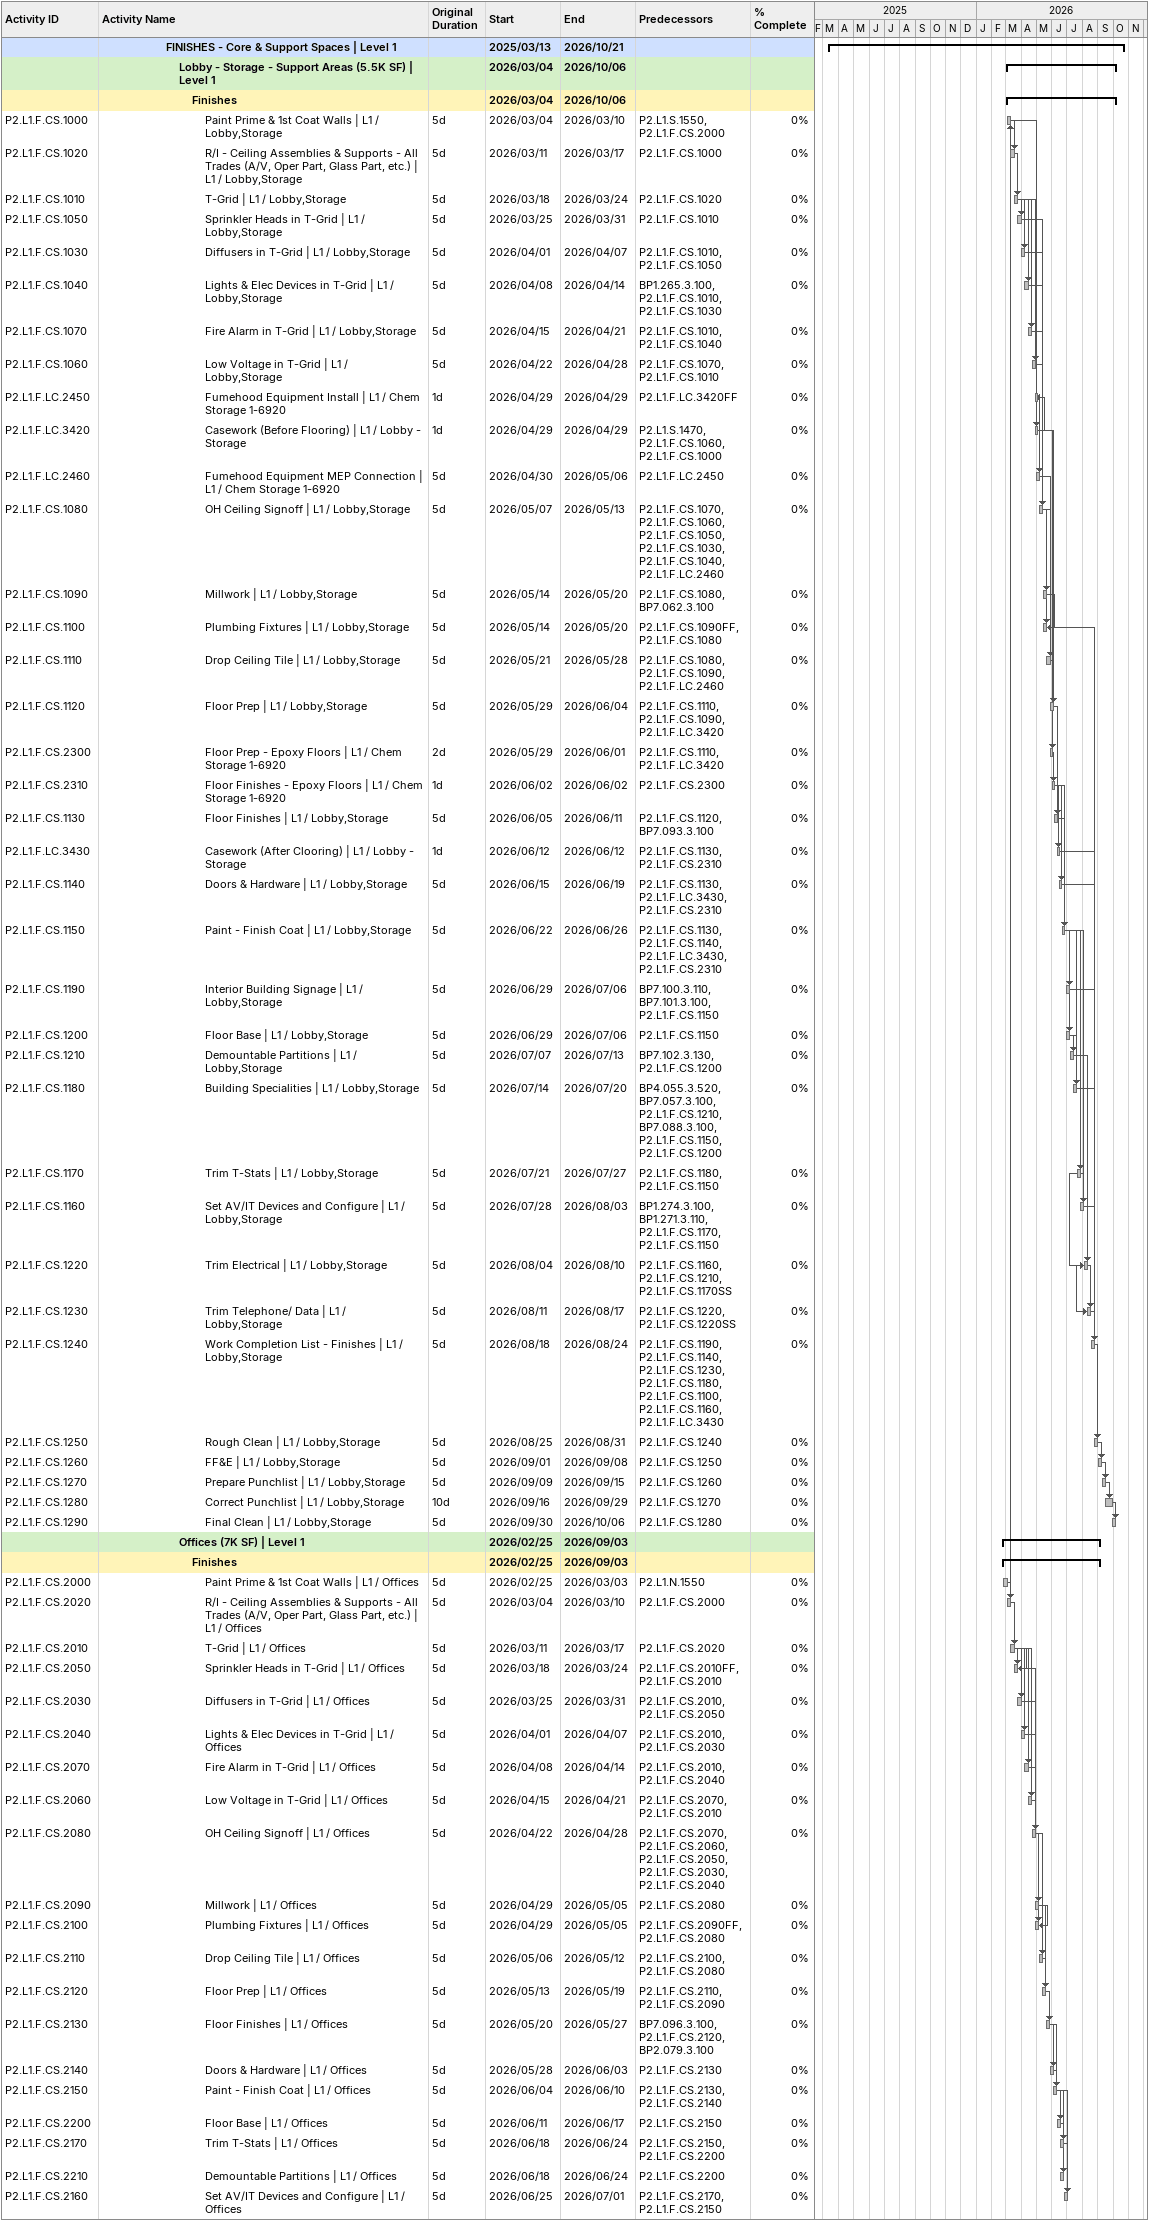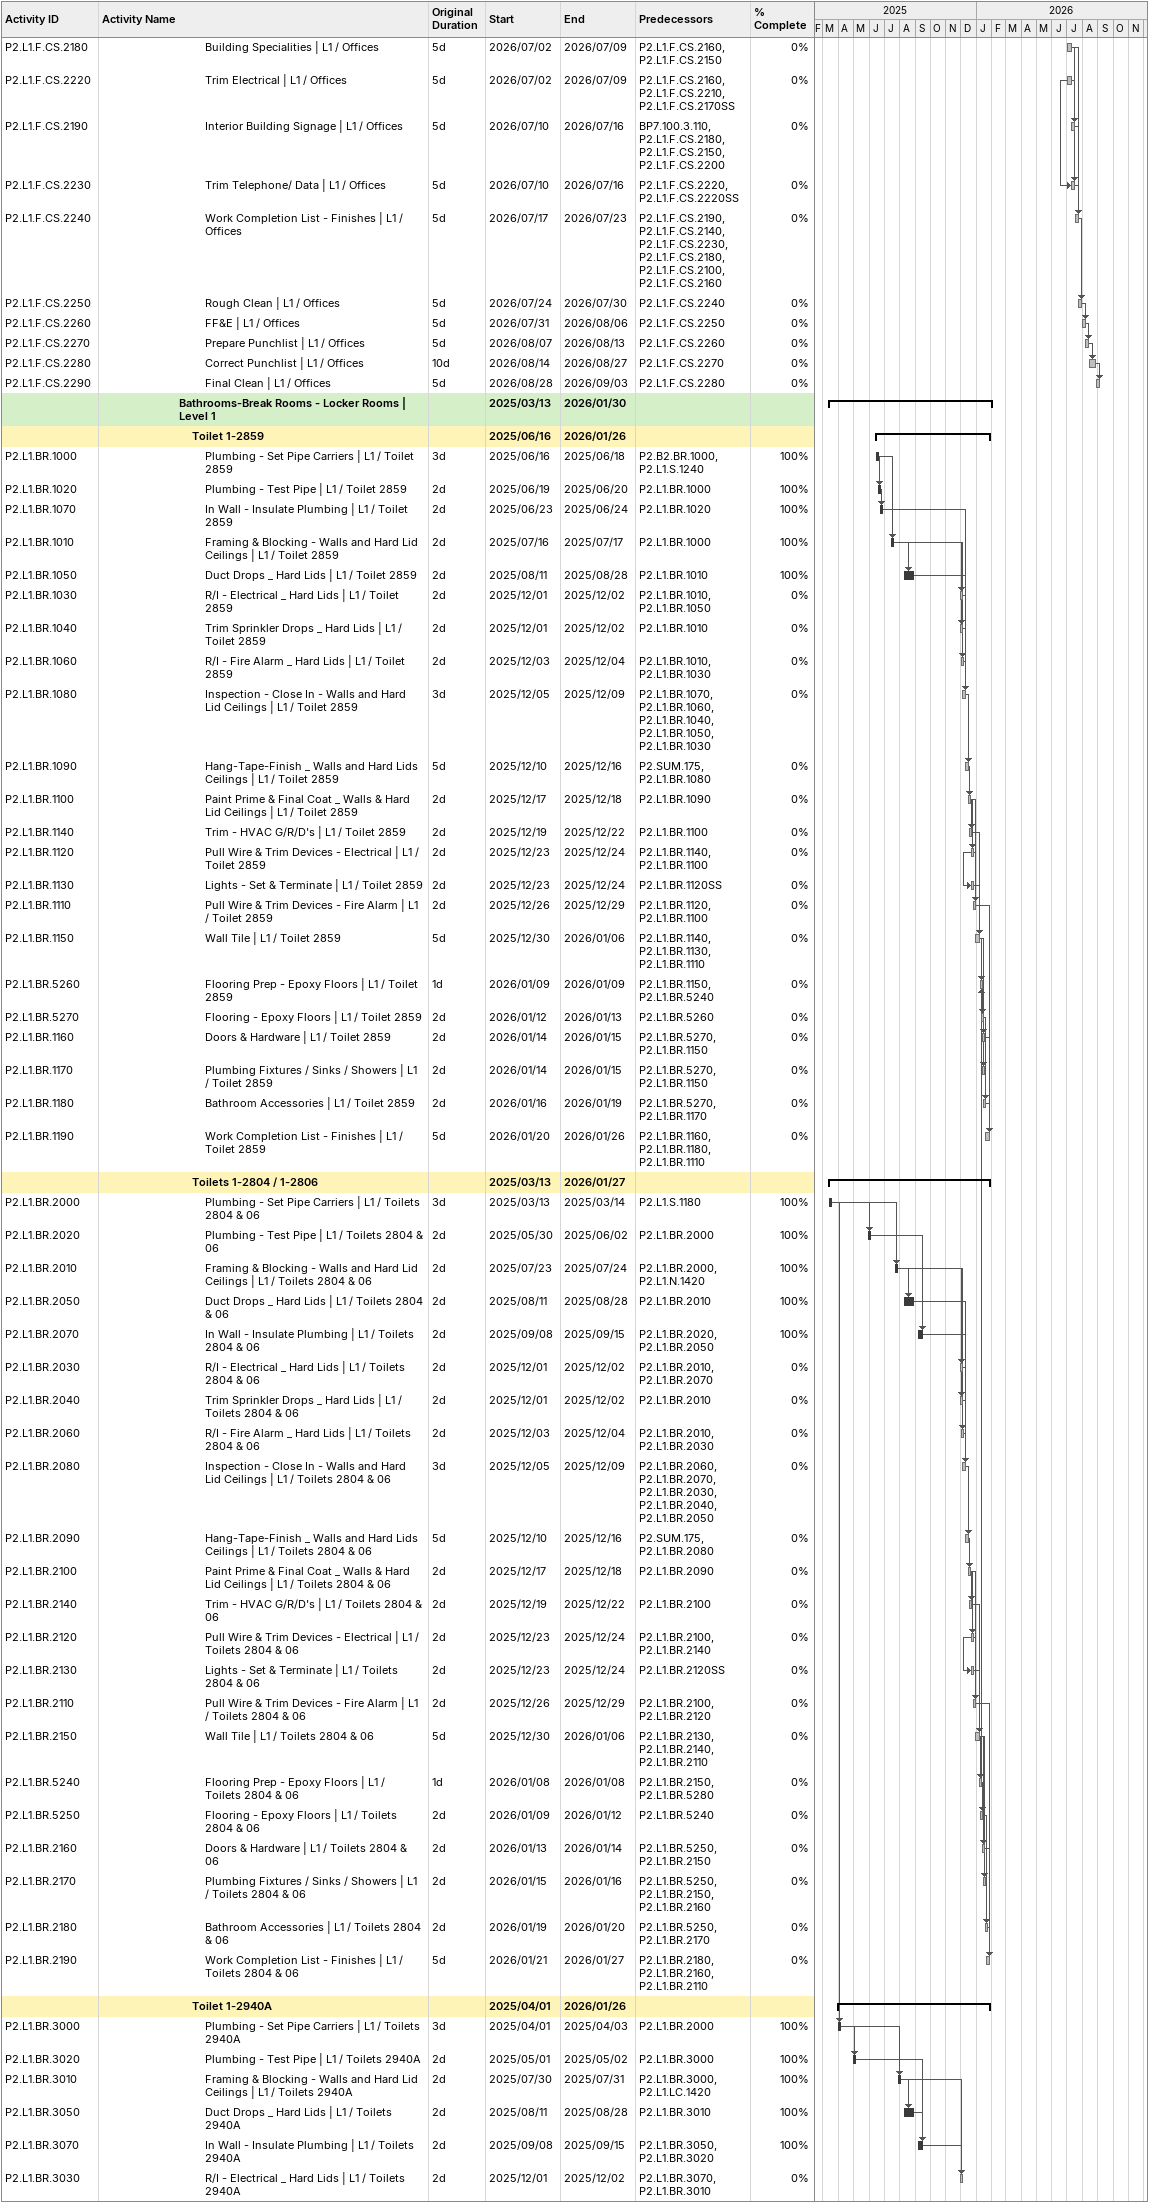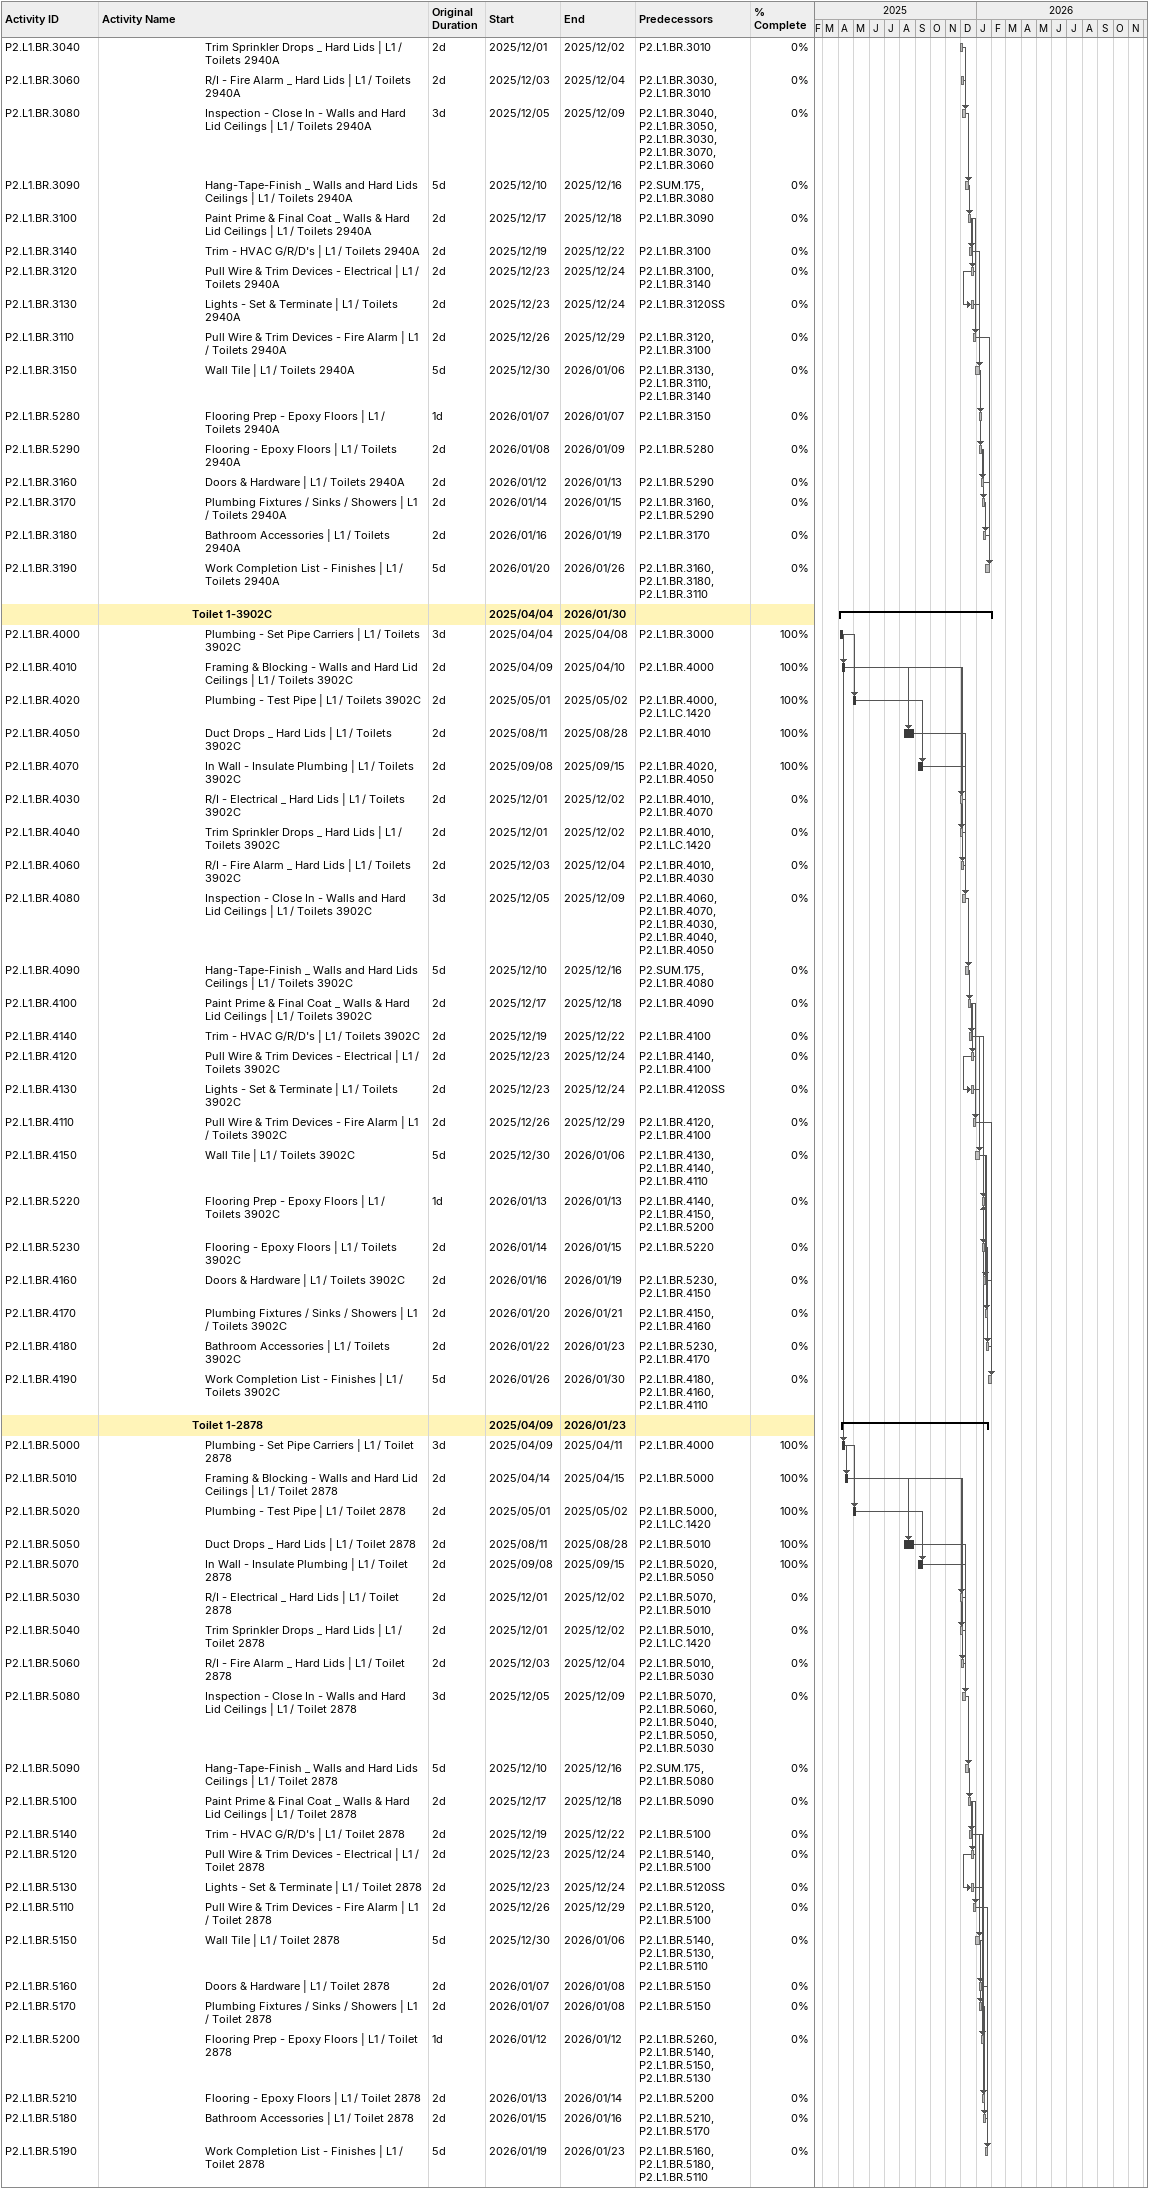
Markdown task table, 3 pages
| ID | Level | Task | Original duration | Start | Finish | Predecessors | % complete |
|---|---|---|---|---|---|---|---|
|  | 6 | **FINISHES - Core & Support Spaces \| Level 1** |  | 2025-03-13 | 2026-10-21 |  |  |
|  | 7 | **Lobby - Storage - Support Areas (5.5K SF) \| Level 1** |  | 2026-03-04 | 2026-10-06 |  |  |
|  | 8 | **Finishes** |  | 2026-03-04 | 2026-10-06 |  |  |
| P2.L1.F.CS.1000 | 9 | Paint Prime & 1st Coat Walls \| L1 / Lobby,Storage | 5d | 2026-03-04 | 2026-03-10 | P2.L1.S.1550, P2.L1.F.CS.2000 | 0 |
| P2.L1.F.CS.1020 | 9 | R/I - Ceiling Assemblies & Supports - All Trades (A/V, Oper Part, Glass Part, etc.) \| L1 / Lobby,Storage | 5d | 2026-03-11 | 2026-03-17 | P2.L1.F.CS.1000 | 0 |
| P2.L1.F.CS.1010 | 9 | T-Grid \| L1 / Lobby,Storage | 5d | 2026-03-18 | 2026-03-24 | P2.L1.F.CS.1020 | 0 |
| P2.L1.F.CS.1050 | 9 | Sprinkler Heads in T-Grid \| L1 / Lobby,Storage | 5d | 2026-03-25 | 2026-03-31 | P2.L1.F.CS.1010 | 0 |
| P2.L1.F.CS.1030 | 9 | Diffusers in T-Grid \| L1 / Lobby,Storage | 5d | 2026-04-01 | 2026-04-07 | P2.L1.F.CS.1010, P2.L1.F.CS.1050 | 0 |
| P2.L1.F.CS.1040 | 9 | Lights & Elec Devices in T-Grid \| L1 / Lobby,Storage | 5d | 2026-04-08 | 2026-04-14 | BP1.265.3.100, P2.L1.F.CS.1010, P2.L1.F.CS.1030 | 0 |
| P2.L1.F.CS.1070 | 9 | Fire Alarm in T-Grid \| L1 / Lobby,Storage | 5d | 2026-04-15 | 2026-04-21 | P2.L1.F.CS.1010, P2.L1.F.CS.1040 | 0 |
| P2.L1.F.CS.1060 | 9 | Low Voltage in T-Grid \| L1 / Lobby,Storage | 5d | 2026-04-22 | 2026-04-28 | P2.L1.F.CS.1070, P2.L1.F.CS.1010 | 0 |
| P2.L1.F.LC.2450 | 9 | Fumehood Equipment Install \| L1 / Chem Storage 1-6920 | 1d | 2026-04-29 | 2026-04-29 | P2.L1.F.LC.3420FF | 0 |
| P2.L1.F.LC.3420 | 9 | Casework (Before Flooring) \| L1 / Lobby - Storage | 1d | 2026-04-29 | 2026-04-29 | P2.L1.S.1470, P2.L1.F.CS.1060, P2.L1.F.CS.1000 | 0 |
| P2.L1.F.LC.2460 | 9 | Fumehood Equipment MEP Connection \| L1 / Chem Storage 1-6920 | 5d | 2026-04-30 | 2026-05-06 | P2.L1.F.LC.2450 | 0 |
| P2.L1.F.CS.1080 | 9 | OH Ceiling Signoff \| L1 / Lobby,Storage | 5d | 2026-05-07 | 2026-05-13 | P2.L1.F.CS.1070, P2.L1.F.CS.1060, P2.L1.F.CS.1050, P2.L1.F.CS.1030, P2.L1.F.CS.1040, P2.L1.F.LC.2460 | 0 |
| P2.L1.F.CS.1090 | 9 | Millwork \| L1 / Lobby,Storage | 5d | 2026-05-14 | 2026-05-20 | P2.L1.F.CS.1080, BP7.062.3.100 | 0 |
| P2.L1.F.CS.1100 | 9 | Plumbing Fixtures \| L1 / Lobby,Storage | 5d | 2026-05-14 | 2026-05-20 | P2.L1.F.CS.1090FF, P2.L1.F.CS.1080 | 0 |
| P2.L1.F.CS.1110 | 9 | Drop Ceiling Tile \| L1 / Lobby,Storage | 5d | 2026-05-21 | 2026-05-28 | P2.L1.F.CS.1080, P2.L1.F.CS.1090, P2.L1.F.LC.2460 | 0 |
| P2.L1.F.CS.1120 | 9 | Floor Prep \| L1 / Lobby,Storage | 5d | 2026-05-29 | 2026-06-04 | P2.L1.F.CS.1110, P2.L1.F.CS.1090, P2.L1.F.LC.3420 | 0 |
| P2.L1.F.CS.2300 | 9 | Floor Prep - Epoxy Floors \| L1 / Chem Storage 1-6920 | 2d | 2026-05-29 | 2026-06-01 | P2.L1.F.CS.1110, P2.L1.F.LC.3420 | 0 |
| P2.L1.F.CS.2310 | 9 | Floor Finishes - Epoxy Floors \| L1 / Chem Storage 1-6920 | 1d | 2026-06-02 | 2026-06-02 | P2.L1.F.CS.2300 | 0 |
| P2.L1.F.CS.1130 | 9 | Floor Finishes \| L1 / Lobby,Storage | 5d | 2026-06-05 | 2026-06-11 | P2.L1.F.CS.1120, BP7.093.3.100 | 0 |
| P2.L1.F.LC.3430 | 9 | Casework (After Clooring) \| L1 / Lobby - Storage | 1d | 2026-06-12 | 2026-06-12 | P2.L1.F.CS.1130, P2.L1.F.CS.2310 | 0 |
| P2.L1.F.CS.1140 | 9 | Doors & Hardware \| L1 / Lobby,Storage | 5d | 2026-06-15 | 2026-06-19 | P2.L1.F.CS.1130, P2.L1.F.LC.3430, P2.L1.F.CS.2310 | 0 |
| P2.L1.F.CS.1150 | 9 | Paint - Finish Coat \| L1 / Lobby,Storage | 5d | 2026-06-22 | 2026-06-26 | P2.L1.F.CS.1130, P2.L1.F.CS.1140, P2.L1.F.LC.3430, P2.L1.F.CS.2310 | 0 |
| P2.L1.F.CS.1190 | 9 | Interior Building Signage \| L1 / Lobby,Storage | 5d | 2026-06-29 | 2026-07-06 | BP7.100.3.110, BP7.101.3.100, P2.L1.F.CS.1150 | 0 |
| P2.L1.F.CS.1200 | 9 | Floor Base \| L1 / Lobby,Storage | 5d | 2026-06-29 | 2026-07-06 | P2.L1.F.CS.1150 | 0 |
| P2.L1.F.CS.1210 | 9 | Demountable Partitions \| L1 / Lobby,Storage | 5d | 2026-07-07 | 2026-07-13 | BP7.102.3.130, P2.L1.F.CS.1200 | 0 |
| P2.L1.F.CS.1180 | 9 | Building Specialities \| L1 / Lobby,Storage | 5d | 2026-07-14 | 2026-07-20 | BP4.055.3.520, BP7.057.3.100, P2.L1.F.CS.1210, BP7.088.3.100, P2.L1.F.CS.1150, P2.L1.F.CS.1200 | 0 |
| P2.L1.F.CS.1170 | 9 | Trim T-Stats \| L1 / Lobby,Storage | 5d | 2026-07-21 | 2026-07-27 | P2.L1.F.CS.1180, P2.L1.F.CS.1150 | 0 |
| P2.L1.F.CS.1160 | 9 | Set AV/IT Devices and Configure \| L1 / Lobby,Storage | 5d | 2026-07-28 | 2026-08-03 | BP1.274.3.100, BP1.271.3.110, P2.L1.F.CS.1170, P2.L1.F.CS.1150 | 0 |
| P2.L1.F.CS.1220 | 9 | Trim Electrical \| L1 / Lobby,Storage | 5d | 2026-08-04 | 2026-08-10 | P2.L1.F.CS.1160, P2.L1.F.CS.1210, P2.L1.F.CS.1170SS | 0 |
| P2.L1.F.CS.1230 | 9 | Trim Telephone/ Data \| L1 / Lobby,Storage | 5d | 2026-08-11 | 2026-08-17 | P2.L1.F.CS.1220, P2.L1.F.CS.1220SS | 0 |
| P2.L1.F.CS.1240 | 9 | Work Completion List - Finishes \| L1 / Lobby,Storage | 5d | 2026-08-18 | 2026-08-24 | P2.L1.F.CS.1190, P2.L1.F.CS.1140, P2.L1.F.CS.1230, P2.L1.F.CS.1180, P2.L1.F.CS.1100, P2.L1.F.CS.1160, P2.L1.F.LC.3430 | 0 |
| P2.L1.F.CS.1250 | 9 | Rough Clean \| L1 / Lobby,Storage | 5d | 2026-08-25 | 2026-08-31 | P2.L1.F.CS.1240 | 0 |
| P2.L1.F.CS.1260 | 9 | FF&E \| L1 / Lobby,Storage | 5d | 2026-09-01 | 2026-09-08 | P2.L1.F.CS.1250 | 0 |
| P2.L1.F.CS.1270 | 9 | Prepare Punchlist \| L1 / Lobby,Storage | 5d | 2026-09-09 | 2026-09-15 | P2.L1.F.CS.1260 | 0 |
| P2.L1.F.CS.1280 | 9 | Correct Punchlist \| L1 / Lobby,Storage | 10d | 2026-09-16 | 2026-09-29 | P2.L1.F.CS.1270 | 0 |
| P2.L1.F.CS.1290 | 9 | Final Clean \| L1 / Lobby,Storage | 5d | 2026-09-30 | 2026-10-06 | P2.L1.F.CS.1280 | 0 |
|  | 7 | **Offices (7K SF) \| Level 1** |  | 2026-02-25 | 2026-09-03 |  |  |
|  | 8 | **Finishes** |  | 2026-02-25 | 2026-09-03 |  |  |
| P2.L1.F.CS.2000 | 9 | Paint Prime & 1st Coat Walls \| L1 / Offices | 5d | 2026-02-25 | 2026-03-03 | P2.L1.N.1550 | 0 |
| P2.L1.F.CS.2020 | 9 | R/I - Ceiling Assemblies & Supports - All Trades (A/V, Oper Part, Glass Part, etc.) \| L1 / Offices | 5d | 2026-03-04 | 2026-03-10 | P2.L1.F.CS.2000 | 0 |
| P2.L1.F.CS.2010 | 9 | T-Grid \| L1 / Offices | 5d | 2026-03-11 | 2026-03-17 | P2.L1.F.CS.2020 | 0 |
| P2.L1.F.CS.2050 | 9 | Sprinkler Heads in T-Grid \| L1 / Offices | 5d | 2026-03-18 | 2026-03-24 | P2.L1.F.CS.2010FF, P2.L1.F.CS.2010 | 0 |
| P2.L1.F.CS.2030 | 9 | Diffusers in T-Grid \| L1 / Offices | 5d | 2026-03-25 | 2026-03-31 | P2.L1.F.CS.2010, P2.L1.F.CS.2050 | 0 |
| P2.L1.F.CS.2040 | 9 | Lights & Elec Devices in T-Grid \| L1 / Offices | 5d | 2026-04-01 | 2026-04-07 | P2.L1.F.CS.2010, P2.L1.F.CS.2030 | 0 |
| P2.L1.F.CS.2070 | 9 | Fire Alarm in T-Grid \| L1 / Offices | 5d | 2026-04-08 | 2026-04-14 | P2.L1.F.CS.2010, P2.L1.F.CS.2040 | 0 |
| P2.L1.F.CS.2060 | 9 | Low Voltage in T-Grid \| L1 / Offices | 5d | 2026-04-15 | 2026-04-21 | P2.L1.F.CS.2070, P2.L1.F.CS.2010 | 0 |
| P2.L1.F.CS.2080 | 9 | OH Ceiling Signoff \| L1 / Offices | 5d | 2026-04-22 | 2026-04-28 | P2.L1.F.CS.2070, P2.L1.F.CS.2060, P2.L1.F.CS.2050, P2.L1.F.CS.2030, P2.L1.F.CS.2040 | 0 |
| P2.L1.F.CS.2090 | 9 | Millwork \| L1 / Offices | 5d | 2026-04-29 | 2026-05-05 | P2.L1.F.CS.2080 | 0 |
| P2.L1.F.CS.2100 | 9 | Plumbing Fixtures \| L1 / Offices | 5d | 2026-04-29 | 2026-05-05 | P2.L1.F.CS.2090FF, P2.L1.F.CS.2080 | 0 |
| P2.L1.F.CS.2110 | 9 | Drop Ceiling Tile \| L1 / Offices | 5d | 2026-05-06 | 2026-05-12 | P2.L1.F.CS.2100, P2.L1.F.CS.2080 | 0 |
| P2.L1.F.CS.2120 | 9 | Floor Prep \| L1 / Offices | 5d | 2026-05-13 | 2026-05-19 | P2.L1.F.CS.2110, P2.L1.F.CS.2090 | 0 |
| P2.L1.F.CS.2130 | 9 | Floor Finishes \| L1 / Offices | 5d | 2026-05-20 | 2026-05-27 | BP7.096.3.100, P2.L1.F.CS.2120, BP2.079.3.100 | 0 |
| P2.L1.F.CS.2140 | 9 | Doors & Hardware \| L1 / Offices | 5d | 2026-05-28 | 2026-06-03 | P2.L1.F.CS.2130 | 0 |
| P2.L1.F.CS.2150 | 9 | Paint - Finish Coat \| L1 / Offices | 5d | 2026-06-04 | 2026-06-10 | P2.L1.F.CS.2130, P2.L1.F.CS.2140 | 0 |
| P2.L1.F.CS.2200 | 9 | Floor Base \| L1 / Offices | 5d | 2026-06-11 | 2026-06-17 | P2.L1.F.CS.2150 | 0 |
| P2.L1.F.CS.2170 | 9 | Trim T-Stats \| L1 / Offices | 5d | 2026-06-18 | 2026-06-24 | P2.L1.F.CS.2150, P2.L1.F.CS.2200 | 0 |
| P2.L1.F.CS.2210 | 9 | Demountable Partitions \| L1 / Offices | 5d | 2026-06-18 | 2026-06-24 | P2.L1.F.CS.2200 | 0 |
| P2.L1.F.CS.2160 | 9 | Set AV/IT Devices and Configure \| L1 / Offices | 5d | 2026-06-25 | 2026-07-01 | P2.L1.F.CS.2170, P2.L1.F.CS.2150 | 0 |
| P2.L1.F.CS.2180 | 9 | Building Specialities \| L1 / Offices | 5d | 2026-07-02 | 2026-07-09 | P2.L1.F.CS.2160, P2.L1.F.CS.2150 | 0 |
| P2.L1.F.CS.2220 | 9 | Trim Electrical \| L1 / Offices | 5d | 2026-07-02 | 2026-07-09 | P2.L1.F.CS.2160, P2.L1.F.CS.2210, P2.L1.F.CS.2170SS | 0 |
| P2.L1.F.CS.2190 | 9 | Interior Building Signage \| L1 / Offices | 5d | 2026-07-10 | 2026-07-16 | BP7.100.3.110, P2.L1.F.CS.2180, P2.L1.F.CS.2150, P2.L1.F.CS.2200 | 0 |
| P2.L1.F.CS.2230 | 9 | Trim Telephone/ Data \| L1 / Offices | 5d | 2026-07-10 | 2026-07-16 | P2.L1.F.CS.2220, P2.L1.F.CS.2220SS | 0 |
| P2.L1.F.CS.2240 | 9 | Work Completion List - Finishes \| L1 / Offices | 5d | 2026-07-17 | 2026-07-23 | P2.L1.F.CS.2190, P2.L1.F.CS.2140, P2.L1.F.CS.2230, P2.L1.F.CS.2180, P2.L1.F.CS.2100, P2.L1.F.CS.2160 | 0 |
| P2.L1.F.CS.2250 | 9 | Rough Clean \| L1 / Offices | 5d | 2026-07-24 | 2026-07-30 | P2.L1.F.CS.2240 | 0 |
| P2.L1.F.CS.2260 | 9 | FF&E \| L1 / Offices | 5d | 2026-07-31 | 2026-08-06 | P2.L1.F.CS.2250 | 0 |
| P2.L1.F.CS.2270 | 9 | Prepare Punchlist \| L1 / Offices | 5d | 2026-08-07 | 2026-08-13 | P2.L1.F.CS.2260 | 0 |
| P2.L1.F.CS.2280 | 9 | Correct Punchlist \| L1 / Offices | 10d | 2026-08-14 | 2026-08-27 | P2.L1.F.CS.2270 | 0 |
| P2.L1.F.CS.2290 | 9 | Final Clean \| L1 / Offices | 5d | 2026-08-28 | 2026-09-03 | P2.L1.F.CS.2280 | 0 |
|  | 7 | **Bathrooms-Break Rooms - Locker Rooms \| Level 1** |  | 2025-03-13 | 2026-01-30 |  |  |
|  | 8 | **Toilet 1-2859** |  | 2025-06-16 | 2026-01-26 |  |  |
| P2.L1.BR.1000 | 9 | Plumbing - Set Pipe Carriers \| L1 / Toilet 2859 | 3d | 2025-06-16 | 2025-06-18 | P2.B2.BR.1000, P2.L1.S.1240 | 100 |
| P2.L1.BR.1020 | 9 | Plumbing - Test Pipe \| L1 / Toilet 2859 | 2d | 2025-06-19 | 2025-06-20 | P2.L1.BR.1000 | 100 |
| P2.L1.BR.1070 | 9 | In Wall - Insulate Plumbing \| L1 / Toilet 2859 | 2d | 2025-06-23 | 2025-06-24 | P2.L1.BR.1020 | 100 |
| P2.L1.BR.1010 | 9 | Framing & Blocking - Walls and Hard Lid Ceilings \| L1 / Toilet 2859 | 2d | 2025-07-16 | 2025-07-17 | P2.L1.BR.1000 | 100 |
| P2.L1.BR.1050 | 9 | Duct Drops _ Hard Lids \| L1 / Toilet 2859 | 2d | 2025-08-11 | 2025-08-28 | P2.L1.BR.1010 | 100 |
| P2.L1.BR.1030 | 9 | R/I - Electrical _ Hard Lids \| L1 / Toilet 2859 | 2d | 2025-12-01 | 2025-12-02 | P2.L1.BR.1010, P2.L1.BR.1050 | 0 |
| P2.L1.BR.1040 | 9 | Trim Sprinkler Drops _ Hard Lids \| L1 / Toilet 2859 | 2d | 2025-12-01 | 2025-12-02 | P2.L1.BR.1010 | 0 |
| P2.L1.BR.1060 | 9 | R/I - Fire Alarm _ Hard Lids \| L1 / Toilet 2859 | 2d | 2025-12-03 | 2025-12-04 | P2.L1.BR.1010, P2.L1.BR.1030 | 0 |
| P2.L1.BR.1080 | 9 | Inspection - Close In - Walls and Hard Lid Ceilings \| L1 / Toilet 2859 | 3d | 2025-12-05 | 2025-12-09 | P2.L1.BR.1070, P2.L1.BR.1060, P2.L1.BR.1040, P2.L1.BR.1050, P2.L1.BR.1030 | 0 |
| P2.L1.BR.1090 | 9 | Hang-Tape-Finish _ Walls and Hard Lids Ceilings \| L1 / Toilet 2859 | 5d | 2025-12-10 | 2025-12-16 | P2.SUM.175, P2.L1.BR.1080 | 0 |
| P2.L1.BR.1100 | 9 | Paint Prime & Final Coat _ Walls & Hard Lid Ceilings \| L1 / Toilet 2859 | 2d | 2025-12-17 | 2025-12-18 | P2.L1.BR.1090 | 0 |
| P2.L1.BR.1140 | 9 | Trim - HVAC G/R/D's \| L1 / Toilet 2859 | 2d | 2025-12-19 | 2025-12-22 | P2.L1.BR.1100 | 0 |
| P2.L1.BR.1120 | 9 | Pull Wire & Trim Devices - Electrical \| L1 / Toilet 2859 | 2d | 2025-12-23 | 2025-12-24 | P2.L1.BR.1140, P2.L1.BR.1100 | 0 |
| P2.L1.BR.1130 | 9 | Lights - Set & Terminate \| L1 / Toilet 2859 | 2d | 2025-12-23 | 2025-12-24 | P2.L1.BR.1120SS | 0 |
| P2.L1.BR.1110 | 9 | Pull Wire & Trim Devices - Fire Alarm \| L1 / Toilet 2859 | 2d | 2025-12-26 | 2025-12-29 | P2.L1.BR.1120, P2.L1.BR.1100 | 0 |
| P2.L1.BR.1150 | 9 | Wall Tile \| L1 / Toilet 2859 | 5d | 2025-12-30 | 2026-01-06 | P2.L1.BR.1140, P2.L1.BR.1130, P2.L1.BR.1110 | 0 |
| P2.L1.BR.5260 | 9 | Flooring Prep - Epoxy Floors \| L1 / Toilet 2859 | 1d | 2026-01-09 | 2026-01-09 | P2.L1.BR.1150, P2.L1.BR.5240 | 0 |
| P2.L1.BR.5270 | 9 | Flooring - Epoxy Floors \| L1 / Toilet 2859 | 2d | 2026-01-12 | 2026-01-13 | P2.L1.BR.5260 | 0 |
| P2.L1.BR.1160 | 9 | Doors & Hardware \| L1 / Toilet 2859 | 2d | 2026-01-14 | 2026-01-15 | P2.L1.BR.5270, P2.L1.BR.1150 | 0 |
| P2.L1.BR.1170 | 9 | Plumbing Fixtures / Sinks / Showers \| L1 / Toilet 2859 | 2d | 2026-01-14 | 2026-01-15 | P2.L1.BR.5270, P2.L1.BR.1150 | 0 |
| P2.L1.BR.1180 | 9 | Bathroom Accessories \| L1 / Toilet 2859 | 2d | 2026-01-16 | 2026-01-19 | P2.L1.BR.5270, P2.L1.BR.1170 | 0 |
| P2.L1.BR.1190 | 9 | Work Completion List - Finishes \| L1 / Toilet 2859 | 5d | 2026-01-20 | 2026-01-26 | P2.L1.BR.1160, P2.L1.BR.1180, P2.L1.BR.1110 | 0 |
|  | 8 | **Toilets 1-2804 / 1-2806** |  | 2025-03-13 | 2026-01-27 |  |  |
| P2.L1.BR.2000 | 9 | Plumbing - Set Pipe Carriers \| L1 / Toilets 2804 & 06 | 3d | 2025-03-13 | 2025-03-14 | P2.L1.S.1180 | 100 |
| P2.L1.BR.2020 | 9 | Plumbing - Test Pipe \| L1 / Toilets 2804 & 06 | 2d | 2025-05-30 | 2025-06-02 | P2.L1.BR.2000 | 100 |
| P2.L1.BR.2010 | 9 | Framing & Blocking - Walls and Hard Lid Ceilings \| L1 / Toilets 2804 & 06 | 2d | 2025-07-23 | 2025-07-24 | P2.L1.BR.2000, P2.L1.N.1420 | 100 |
| P2.L1.BR.2050 | 9 | Duct Drops _ Hard Lids \| L1 / Toilets 2804 & 06 | 2d | 2025-08-11 | 2025-08-28 | P2.L1.BR.2010 | 100 |
| P2.L1.BR.2070 | 9 | In Wall - Insulate Plumbing \| L1 / Toilets 2804 & 06 | 2d | 2025-09-08 | 2025-09-15 | P2.L1.BR.2020, P2.L1.BR.2050 | 100 |
| P2.L1.BR.2030 | 9 | R/I - Electrical _ Hard Lids \| L1 / Toilets 2804 & 06 | 2d | 2025-12-01 | 2025-12-02 | P2.L1.BR.2010, P2.L1.BR.2070 | 0 |
| P2.L1.BR.2040 | 9 | Trim Sprinkler Drops _ Hard Lids \| L1 / Toilets 2804 & 06 | 2d | 2025-12-01 | 2025-12-02 | P2.L1.BR.2010 | 0 |
| P2.L1.BR.2060 | 9 | R/I - Fire Alarm _ Hard Lids \| L1 / Toilets 2804 & 06 | 2d | 2025-12-03 | 2025-12-04 | P2.L1.BR.2010, P2.L1.BR.2030 | 0 |
| P2.L1.BR.2080 | 9 | Inspection - Close In - Walls and Hard Lid Ceilings \| L1 / Toilets 2804 & 06 | 3d | 2025-12-05 | 2025-12-09 | P2.L1.BR.2060, P2.L1.BR.2070, P2.L1.BR.2030, P2.L1.BR.2040, P2.L1.BR.2050 | 0 |
| P2.L1.BR.2090 | 9 | Hang-Tape-Finish _ Walls and Hard Lids Ceilings \| L1 / Toilets 2804 & 06 | 5d | 2025-12-10 | 2025-12-16 | P2.SUM.175, P2.L1.BR.2080 | 0 |
| P2.L1.BR.2100 | 9 | Paint Prime & Final Coat _ Walls & Hard Lid Ceilings \| L1 / Toilets 2804 & 06 | 2d | 2025-12-17 | 2025-12-18 | P2.L1.BR.2090 | 0 |
| P2.L1.BR.2140 | 9 | Trim - HVAC G/R/D's \| L1 / Toilets 2804 & 06 | 2d | 2025-12-19 | 2025-12-22 | P2.L1.BR.2100 | 0 |
| P2.L1.BR.2120 | 9 | Pull Wire & Trim Devices - Electrical \| L1 / Toilets 2804 & 06 | 2d | 2025-12-23 | 2025-12-24 | P2.L1.BR.2100, P2.L1.BR.2140 | 0 |
| P2.L1.BR.2130 | 9 | Lights - Set & Terminate \| L1 / Toilets 2804 & 06 | 2d | 2025-12-23 | 2025-12-24 | P2.L1.BR.2120SS | 0 |
| P2.L1.BR.2110 | 9 | Pull Wire & Trim Devices - Fire Alarm \| L1 / Toilets 2804 & 06 | 2d | 2025-12-26 | 2025-12-29 | P2.L1.BR.2100, P2.L1.BR.2120 | 0 |
| P2.L1.BR.2150 | 9 | Wall Tile \| L1 / Toilets 2804 & 06 | 5d | 2025-12-30 | 2026-01-06 | P2.L1.BR.2130, P2.L1.BR.2140, P2.L1.BR.2110 | 0 |
| P2.L1.BR.5240 | 9 | Flooring Prep - Epoxy Floors \| L1 / Toilets 2804 & 06 | 1d | 2026-01-08 | 2026-01-08 | P2.L1.BR.2150, P2.L1.BR.5280 | 0 |
| P2.L1.BR.5250 | 9 | Flooring - Epoxy Floors \| L1 / Toilets 2804 & 06 | 2d | 2026-01-09 | 2026-01-12 | P2.L1.BR.5240 | 0 |
| P2.L1.BR.2160 | 9 | Doors & Hardware \| L1 / Toilets 2804 & 06 | 2d | 2026-01-13 | 2026-01-14 | P2.L1.BR.5250, P2.L1.BR.2150 | 0 |
| P2.L1.BR.2170 | 9 | Plumbing Fixtures / Sinks / Showers \| L1 / Toilets 2804 & 06 | 2d | 2026-01-15 | 2026-01-16 | P2.L1.BR.5250, P2.L1.BR.2150, P2.L1.BR.2160 | 0 |
| P2.L1.BR.2180 | 9 | Bathroom Accessories \| L1 / Toilets 2804 & 06 | 2d | 2026-01-19 | 2026-01-20 | P2.L1.BR.5250, P2.L1.BR.2170 | 0 |
| P2.L1.BR.2190 | 9 | Work Completion List - Finishes \| L1 / Toilets 2804 & 06 | 5d | 2026-01-21 | 2026-01-27 | P2.L1.BR.2180, P2.L1.BR.2160, P2.L1.BR.2110 | 0 |
|  | 8 | **Toilet 1-2940A** |  | 2025-04-01 | 2026-01-26 |  |  |
| P2.L1.BR.3000 | 9 | Plumbing - Set Pipe Carriers \| L1 / Toilets 2940A | 3d | 2025-04-01 | 2025-04-03 | P2.L1.BR.2000 | 100 |
| P2.L1.BR.3020 | 9 | Plumbing - Test Pipe \| L1 / Toilets 2940A | 2d | 2025-05-01 | 2025-05-02 | P2.L1.BR.3000 | 100 |
| P2.L1.BR.3010 | 9 | Framing & Blocking - Walls and Hard Lid Ceilings \| L1 / Toilets 2940A | 2d | 2025-07-30 | 2025-07-31 | P2.L1.BR.3000, P2.L1.LC.1420 | 100 |
| P2.L1.BR.3050 | 9 | Duct Drops _ Hard Lids \| L1 / Toilets 2940A | 2d | 2025-08-11 | 2025-08-28 | P2.L1.BR.3010 | 100 |
| P2.L1.BR.3070 | 9 | In Wall - Insulate Plumbing \| L1 / Toilets 2940A | 2d | 2025-09-08 | 2025-09-15 | P2.L1.BR.3050, P2.L1.BR.3020 | 100 |
| P2.L1.BR.3030 | 9 | R/I - Electrical _ Hard Lids \| L1 / Toilets 2940A | 2d | 2025-12-01 | 2025-12-02 | P2.L1.BR.3070, P2.L1.BR.3010 | 0 |
| P2.L1.BR.3040 | 9 | Trim Sprinkler Drops _ Hard Lids \| L1 / Toilets 2940A | 2d | 2025-12-01 | 2025-12-02 | P2.L1.BR.3010 | 0 |
| P2.L1.BR.3060 | 9 | R/I - Fire Alarm _ Hard Lids \| L1 / Toilets 2940A | 2d | 2025-12-03 | 2025-12-04 | P2.L1.BR.3030, P2.L1.BR.3010 | 0 |
| P2.L1.BR.3080 | 9 | Inspection - Close In - Walls and Hard Lid Ceilings \| L1 / Toilets 2940A | 3d | 2025-12-05 | 2025-12-09 | P2.L1.BR.3040, P2.L1.BR.3050, P2.L1.BR.3030, P2.L1.BR.3070, P2.L1.BR.3060 | 0 |
| P2.L1.BR.3090 | 9 | Hang-Tape-Finish _ Walls and Hard Lids Ceilings \| L1 / Toilets 2940A | 5d | 2025-12-10 | 2025-12-16 | P2.SUM.175, P2.L1.BR.3080 | 0 |
| P2.L1.BR.3100 | 9 | Paint Prime & Final Coat _ Walls & Hard Lid Ceilings \| L1 / Toilets 2940A | 2d | 2025-12-17 | 2025-12-18 | P2.L1.BR.3090 | 0 |
| P2.L1.BR.3140 | 9 | Trim - HVAC G/R/D's \| L1 / Toilets 2940A | 2d | 2025-12-19 | 2025-12-22 | P2.L1.BR.3100 | 0 |
| P2.L1.BR.3120 | 9 | Pull Wire & Trim Devices - Electrical \| L1 / Toilets 2940A | 2d | 2025-12-23 | 2025-12-24 | P2.L1.BR.3100, P2.L1.BR.3140 | 0 |
| P2.L1.BR.3130 | 9 | Lights - Set & Terminate \| L1 / Toilets 2940A | 2d | 2025-12-23 | 2025-12-24 | P2.L1.BR.3120SS | 0 |
| P2.L1.BR.3110 | 9 | Pull Wire & Trim Devices - Fire Alarm \| L1 / Toilets 2940A | 2d | 2025-12-26 | 2025-12-29 | P2.L1.BR.3120, P2.L1.BR.3100 | 0 |
| P2.L1.BR.3150 | 9 | Wall Tile \| L1 / Toilets 2940A | 5d | 2025-12-30 | 2026-01-06 | P2.L1.BR.3130, P2.L1.BR.3110, P2.L1.BR.3140 | 0 |
| P2.L1.BR.5280 | 9 | Flooring Prep - Epoxy Floors \| L1 / Toilets 2940A | 1d | 2026-01-07 | 2026-01-07 | P2.L1.BR.3150 | 0 |
| P2.L1.BR.5290 | 9 | Flooring - Epoxy Floors \| L1 / Toilets 2940A | 2d | 2026-01-08 | 2026-01-09 | P2.L1.BR.5280 | 0 |
| P2.L1.BR.3160 | 9 | Doors & Hardware \| L1 / Toilets 2940A | 2d | 2026-01-12 | 2026-01-13 | P2.L1.BR.5290 | 0 |
| P2.L1.BR.3170 | 9 | Plumbing Fixtures / Sinks / Showers \| L1 / Toilets 2940A | 2d | 2026-01-14 | 2026-01-15 | P2.L1.BR.3160, P2.L1.BR.5290 | 0 |
| P2.L1.BR.3180 | 9 | Bathroom Accessories \| L1 / Toilets 2940A | 2d | 2026-01-16 | 2026-01-19 | P2.L1.BR.3170 | 0 |
| P2.L1.BR.3190 | 9 | Work Completion List - Finishes \| L1 / Toilets 2940A | 5d | 2026-01-20 | 2026-01-26 | P2.L1.BR.3160, P2.L1.BR.3180, P2.L1.BR.3110 | 0 |
|  | 8 | **Toilet 1-3902C** |  | 2025-04-04 | 2026-01-30 |  |  |
| P2.L1.BR.4000 | 9 | Plumbing - Set Pipe Carriers \| L1 / Toilets 3902C | 3d | 2025-04-04 | 2025-04-08 | P2.L1.BR.3000 | 100 |
| P2.L1.BR.4010 | 9 | Framing & Blocking - Walls and Hard Lid Ceilings \| L1 / Toilets 3902C | 2d | 2025-04-09 | 2025-04-10 | P2.L1.BR.4000 | 100 |
| P2.L1.BR.4020 | 9 | Plumbing - Test Pipe \| L1 / Toilets 3902C | 2d | 2025-05-01 | 2025-05-02 | P2.L1.BR.4000, P2.L1.LC.1420 | 100 |
| P2.L1.BR.4050 | 9 | Duct Drops _ Hard Lids \| L1 / Toilets 3902C | 2d | 2025-08-11 | 2025-08-28 | P2.L1.BR.4010 | 100 |
| P2.L1.BR.4070 | 9 | In Wall - Insulate Plumbing \| L1 / Toilets 3902C | 2d | 2025-09-08 | 2025-09-15 | P2.L1.BR.4020, P2.L1.BR.4050 | 100 |
| P2.L1.BR.4030 | 9 | R/I - Electrical _ Hard Lids \| L1 / Toilets 3902C | 2d | 2025-12-01 | 2025-12-02 | P2.L1.BR.4010, P2.L1.BR.4070 | 0 |
| P2.L1.BR.4040 | 9 | Trim Sprinkler Drops _ Hard Lids \| L1 / Toilets 3902C | 2d | 2025-12-01 | 2025-12-02 | P2.L1.BR.4010, P2.L1.LC.1420 | 0 |
| P2.L1.BR.4060 | 9 | R/I - Fire Alarm _ Hard Lids \| L1 / Toilets 3902C | 2d | 2025-12-03 | 2025-12-04 | P2.L1.BR.4010, P2.L1.BR.4030 | 0 |
| P2.L1.BR.4080 | 9 | Inspection - Close In - Walls and Hard Lid Ceilings \| L1 / Toilets 3902C | 3d | 2025-12-05 | 2025-12-09 | P2.L1.BR.4060, P2.L1.BR.4070, P2.L1.BR.4030, P2.L1.BR.4040, P2.L1.BR.4050 | 0 |
| P2.L1.BR.4090 | 9 | Hang-Tape-Finish _ Walls and Hard Lids Ceilings \| L1 / Toilets 3902C | 5d | 2025-12-10 | 2025-12-16 | P2.SUM.175, P2.L1.BR.4080 | 0 |
| P2.L1.BR.4100 | 9 | Paint Prime & Final Coat _ Walls & Hard Lid Ceilings \| L1 / Toilets 3902C | 2d | 2025-12-17 | 2025-12-18 | P2.L1.BR.4090 | 0 |
| P2.L1.BR.4140 | 9 | Trim - HVAC G/R/D's \| L1 / Toilets 3902C | 2d | 2025-12-19 | 2025-12-22 | P2.L1.BR.4100 | 0 |
| P2.L1.BR.4120 | 9 | Pull Wire & Trim Devices - Electrical \| L1 / Toilets 3902C | 2d | 2025-12-23 | 2025-12-24 | P2.L1.BR.4140, P2.L1.BR.4100 | 0 |
| P2.L1.BR.4130 | 9 | Lights - Set & Terminate \| L1 / Toilets 3902C | 2d | 2025-12-23 | 2025-12-24 | P2.L1.BR.4120SS | 0 |
| P2.L1.BR.4110 | 9 | Pull Wire & Trim Devices - Fire Alarm \| L1 / Toilets 3902C | 2d | 2025-12-26 | 2025-12-29 | P2.L1.BR.4120, P2.L1.BR.4100 | 0 |
| P2.L1.BR.4150 | 9 | Wall Tile \| L1 / Toilets 3902C | 5d | 2025-12-30 | 2026-01-06 | P2.L1.BR.4130, P2.L1.BR.4140, P2.L1.BR.4110 | 0 |
| P2.L1.BR.5220 | 9 | Flooring Prep - Epoxy Floors \| L1 / Toilets 3902C | 1d | 2026-01-13 | 2026-01-13 | P2.L1.BR.4140, P2.L1.BR.4150, P2.L1.BR.5200 | 0 |
| P2.L1.BR.5230 | 9 | Flooring - Epoxy Floors \| L1 / Toilets 3902C | 2d | 2026-01-14 | 2026-01-15 | P2.L1.BR.5220 | 0 |
| P2.L1.BR.4160 | 9 | Doors & Hardware \| L1 / Toilets 3902C | 2d | 2026-01-16 | 2026-01-19 | P2.L1.BR.5230, P2.L1.BR.4150 | 0 |
| P2.L1.BR.4170 | 9 | Plumbing Fixtures / Sinks / Showers \| L1 / Toilets 3902C | 2d | 2026-01-20 | 2026-01-21 | P2.L1.BR.4150, P2.L1.BR.4160 | 0 |
| P2.L1.BR.4180 | 9 | Bathroom Accessories \| L1 / Toilets 3902C | 2d | 2026-01-22 | 2026-01-23 | P2.L1.BR.5230, P2.L1.BR.4170 | 0 |
| P2.L1.BR.4190 | 9 | Work Completion List - Finishes \| L1 / Toilets 3902C | 5d | 2026-01-26 | 2026-01-30 | P2.L1.BR.4180, P2.L1.BR.4160, P2.L1.BR.4110 | 0 |
|  | 8 | **Toilet 1-2878** |  | 2025-04-09 | 2026-01-23 |  |  |
| P2.L1.BR.5000 | 9 | Plumbing - Set Pipe Carriers \| L1 / Toilet 2878 | 3d | 2025-04-09 | 2025-04-11 | P2.L1.BR.4000 | 100 |
| P2.L1.BR.5010 | 9 | Framing & Blocking - Walls and Hard Lid Ceilings \| L1 / Toilet 2878 | 2d | 2025-04-14 | 2025-04-15 | P2.L1.BR.5000 | 100 |
| P2.L1.BR.5020 | 9 | Plumbing - Test Pipe \| L1 / Toilet 2878 | 2d | 2025-05-01 | 2025-05-02 | P2.L1.BR.5000, P2.L1.LC.1420 | 100 |
| P2.L1.BR.5050 | 9 | Duct Drops _ Hard Lids \| L1 / Toilet 2878 | 2d | 2025-08-11 | 2025-08-28 | P2.L1.BR.5010 | 100 |
| P2.L1.BR.5070 | 9 | In Wall - Insulate Plumbing \| L1 / Toilet 2878 | 2d | 2025-09-08 | 2025-09-15 | P2.L1.BR.5020, P2.L1.BR.5050 | 100 |
| P2.L1.BR.5030 | 9 | R/I - Electrical _ Hard Lids \| L1 / Toilet 2878 | 2d | 2025-12-01 | 2025-12-02 | P2.L1.BR.5070, P2.L1.BR.5010 | 0 |
| P2.L1.BR.5040 | 9 | Trim Sprinkler Drops _ Hard Lids \| L1 / Toilet 2878 | 2d | 2025-12-01 | 2025-12-02 | P2.L1.BR.5010, P2.L1.LC.1420 | 0 |
| P2.L1.BR.5060 | 9 | R/I - Fire Alarm _ Hard Lids \| L1 / Toilet 2878 | 2d | 2025-12-03 | 2025-12-04 | P2.L1.BR.5010, P2.L1.BR.5030 | 0 |
| P2.L1.BR.5080 | 9 | Inspection - Close In - Walls and Hard Lid Ceilings \| L1 / Toilet 2878 | 3d | 2025-12-05 | 2025-12-09 | P2.L1.BR.5070, P2.L1.BR.5060, P2.L1.BR.5040, P2.L1.BR.5050, P2.L1.BR.5030 | 0 |
| P2.L1.BR.5090 | 9 | Hang-Tape-Finish _ Walls and Hard Lids Ceilings \| L1 / Toilet 2878 | 5d | 2025-12-10 | 2025-12-16 | P2.SUM.175, P2.L1.BR.5080 | 0 |
| P2.L1.BR.5100 | 9 | Paint Prime & Final Coat _ Walls & Hard Lid Ceilings \| L1 / Toilet 2878 | 2d | 2025-12-17 | 2025-12-18 | P2.L1.BR.5090 | 0 |
| P2.L1.BR.5140 | 9 | Trim - HVAC G/R/D's \| L1 / Toilet 2878 | 2d | 2025-12-19 | 2025-12-22 | P2.L1.BR.5100 | 0 |
| P2.L1.BR.5120 | 9 | Pull Wire & Trim Devices - Electrical \| L1 / Toilet 2878 | 2d | 2025-12-23 | 2025-12-24 | P2.L1.BR.5140, P2.L1.BR.5100 | 0 |
| P2.L1.BR.5130 | 9 | Lights - Set & Terminate \| L1 / Toilet 2878 | 2d | 2025-12-23 | 2025-12-24 | P2.L1.BR.5120SS | 0 |
| P2.L1.BR.5110 | 9 | Pull Wire & Trim Devices - Fire Alarm \| L1 / Toilet 2878 | 2d | 2025-12-26 | 2025-12-29 | P2.L1.BR.5120, P2.L1.BR.5100 | 0 |
| P2.L1.BR.5150 | 9 | Wall Tile \| L1 / Toilet 2878 | 5d | 2025-12-30 | 2026-01-06 | P2.L1.BR.5140, P2.L1.BR.5130, P2.L1.BR.5110 | 0 |
| P2.L1.BR.5160 | 9 | Doors & Hardware \| L1 / Toilet 2878 | 2d | 2026-01-07 | 2026-01-08 | P2.L1.BR.5150 | 0 |
| P2.L1.BR.5170 | 9 | Plumbing Fixtures / Sinks / Showers \| L1 / Toilet 2878 | 2d | 2026-01-07 | 2026-01-08 | P2.L1.BR.5150 | 0 |
| P2.L1.BR.5200 | 9 | Flooring Prep - Epoxy Floors \| L1 / Toilet 2878 | 1d | 2026-01-12 | 2026-01-12 | P2.L1.BR.5260, P2.L1.BR.5140, P2.L1.BR.5150, P2.L1.BR.5130 | 0 |
| P2.L1.BR.5210 | 9 | Flooring - Epoxy Floors \| L1 / Toilet 2878 | 2d | 2026-01-13 | 2026-01-14 | P2.L1.BR.5200 | 0 |
| P2.L1.BR.5180 | 9 | Bathroom Accessories \| L1 / Toilet 2878 | 2d | 2026-01-15 | 2026-01-16 | P2.L1.BR.5210, P2.L1.BR.5170 | 0 |
| P2.L1.BR.5190 | 9 | Work Completion List - Finishes \| L1 / Toilet 2878 | 5d | 2026-01-19 | 2026-01-23 | P2.L1.BR.5160, P2.L1.BR.5180, P2.L1.BR.5110 | 0 |
